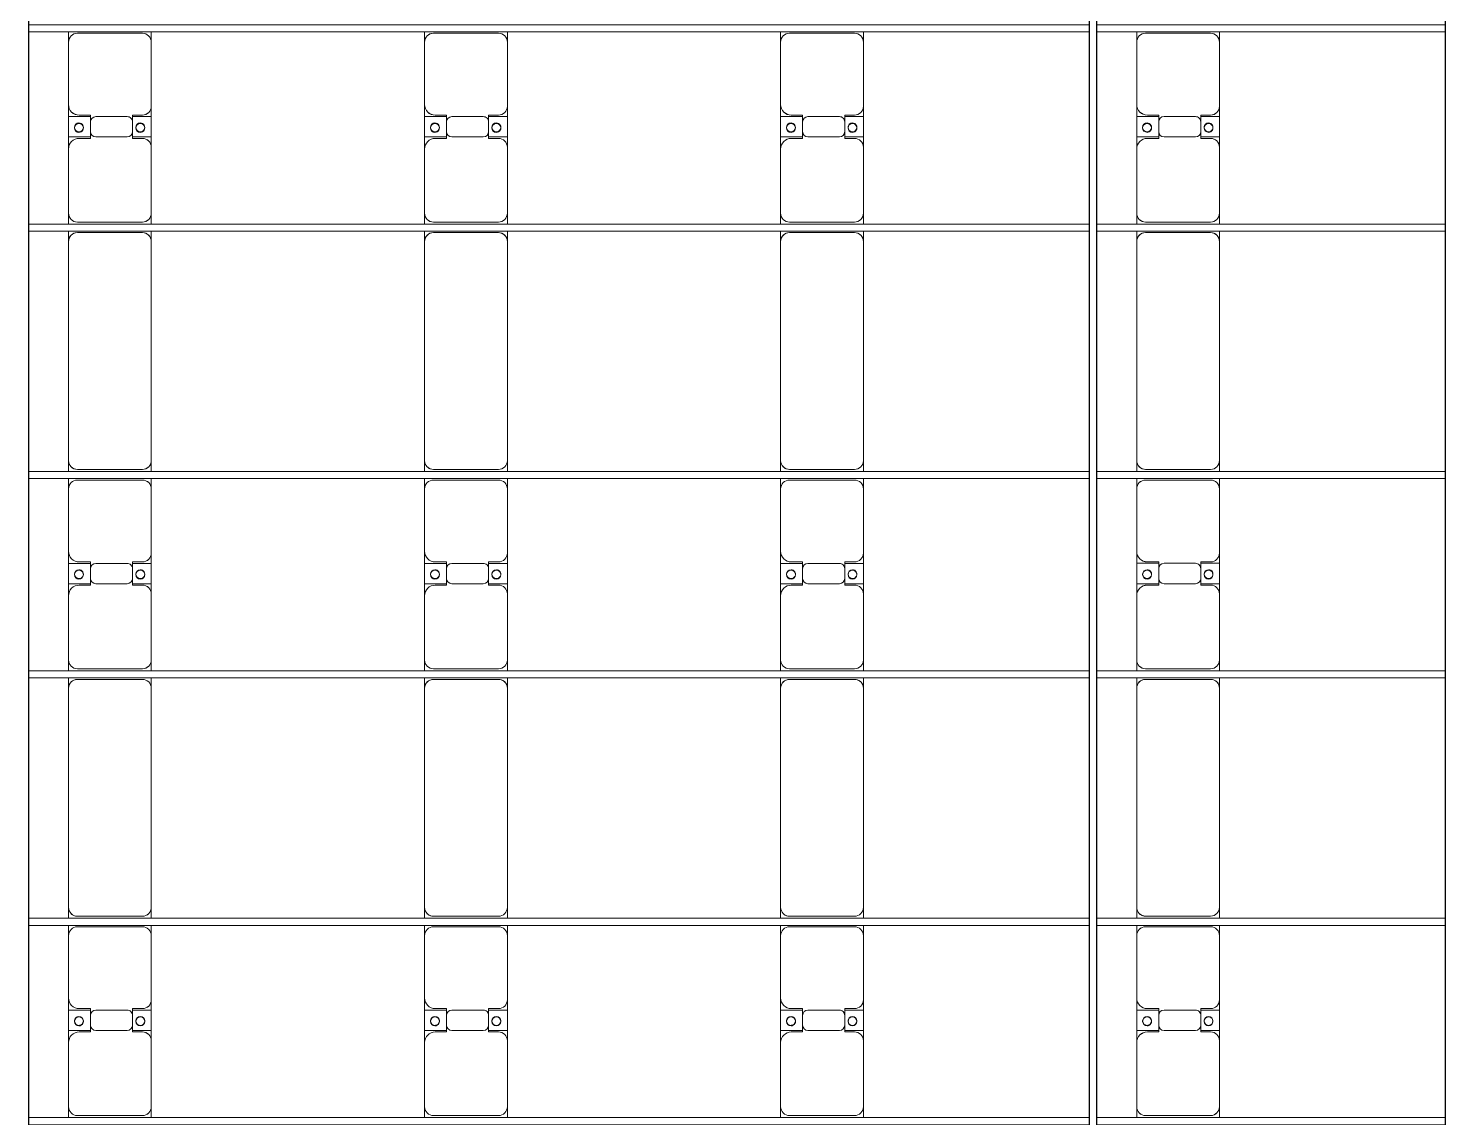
# Model space of a CAD drawing. Header units: millimetres. Extents: x -496478 to -186190, y -204059 to -87354.
# Drawn here: x -471192 to -463231, y -148604 to -142484 of the extents above; entities that cross this region are included whole.
import ezdxf

# ---------------------------------------------------------------- set-up
doc = ezdxf.new("R2010")
doc.units = ezdxf.units.MM
for name, color, linetype, lineweight in [('A-DETL-MBND', 5, 'Continuous', 9), ('A-GENM', 13, 'Continuous', 9), ('S-BEAM', 12, 'Continuous', 9)]:
    doc.layers.add(name, color=color, linetype=linetype, lineweight=lineweight)

# ---------------------------------------------------------------- blocks, each defined once
blk = doc.blocks.new('Dầm C52 - Dầm C52-24978-BỐ TRÍ KHUNG KẾT CẤU BÈ PIN 01')
at = {"layer": 'S-BEAM', "color": 1}
for p, q in [((73389.1, 20), (75349.1, 20)), ((75389.1, 20), (81349.1, 20)), ((75349.1, -20), (73389.1, -20)), ((81349.1, -20), (75389.1, -20))]:
    blk.add_line(p, q, dxfattribs=at)
blk = doc.blocks.new('Dai phao do pin - DẢI PHAO ĐỠ PIN-24231-BỐ TRÍ KHUNG KẾT CẤU BÈ PIN 01')
at = {"layer": 'A-DETL-MBND', "color": 8}
for p, q in [((48398, 241.6), (48459.7, 241.6)), ((48819.7, 241.6), (48459.7, 241.6)), ((48819.7, 241.6), (49002.2, 241.6)), ((48887.8, 241.6), (49070.3, 241.6)), ((48887.8, 118.2), (48887.8, 241.6)), ((49002.2, 241.6), (49002.2, 118.2)), ((49420.3, 241.6), (49070.3, 241.6)), ((49420.3, 241.6), (49478, 241.6)), ((49518, 241.6), (49579.7, 241.6)), ((50810.3, 241.6), (49579.7, 241.6)), ((50810.3, 241.6), (50868, 241.6)), ((50908, 241.6), (50969.7, 241.6)), ((51329.7, 241.6), (50969.7, 241.6)), ((51329.7, 241.6), (51512.2, 241.6)), ((51397.8, 241.6), (51580.3, 241.6)), ((51397.8, 118.2), (51397.8, 241.6)), ((51512.2, 241.6), (51512.2, 118.2)), ((51930.3, 241.6), (51580.3, 241.6)), ((51930.3, 241.6), (51988, 241.6)), ((52028, 241.6), (52089.7, 241.6)), ((53320.3, 241.6), (52089.7, 241.6)), ((53320.3, 241.6), (53378, 241.6)), ((53418, 241.6), (53479.7, 241.6)), ((53839.7, 241.6), (53479.7, 241.6)), ((53839.7, 241.6), (54022.2, 241.6)), ((53907.8, 241.6), (54090.3, 241.6)), ((53907.8, 118.2), (53907.8, 241.6)), ((54022.2, 241.6), (54022.2, 118.2)), ((54440.3, 241.6), (54090.3, 241.6)), ((54440.3, 241.6), (54498, 241.6)), ((48409.7, 191.6), (48409.7, -173.4)), ((48879.7, 118.2), (48879.7, 181.6)), ((49010.3, 181.6), (49010.3, 118.2)), ((49470.3, -173.4), (49470.3, 191.6)), ((49529.7, 191.6), (49529.7, -173.4)), ((50860.3, -173.4), (50860.3, 191.6)), ((50919.7, 191.6), (50919.7, -173.4)), ((51389.7, 118.2), (51389.7, 181.6)), ((51520.3, 181.6), (51520.3, 118.2)), ((51980.3, -173.4), (51980.3, 191.6)), ((52039.7, 191.6), (52039.7, -173.4)), ((53370.3, -173.4), (53370.3, 191.6)), ((53429.7, 191.6), (53429.7, -173.4)), ((53899.7, 118.2), (53899.7, 181.6)), ((54030.3, 181.6), (54030.3, 118.2)), ((54490.3, -173.4), (54490.3, 191.6)), ((48972.2, 118.2), (48879.7, 118.2)), ((48887.8, 88.2), (48887.8, -88.2)), ((49010.3, 118.2), (48917.8, 118.2)), ((49002.2, -88.2), (49002.2, 88.2)), ((51482.2, 118.2), (51389.7, 118.2)), ((51397.8, 88.2), (51397.8, -88.2)), ((51520.3, 118.2), (51427.8, 118.2)), ((51512.2, -88.2), (51512.2, 88.2)), ((53992.2, 118.2), (53899.7, 118.2)), ((53907.8, 88.2), (53907.8, -88.2)), ((54030.3, 118.2), (53937.8, 118.2)), ((54022.2, -88.2), (54022.2, 88.2)), ((48879.7, -173.4), (48879.7, -118.2)), ((48879.7, -118.2), (48972.2, -118.2)), ((48887.8, -223.4), (48887.8, -118.2)), ((48917.8, -118.2), (49010.3, -118.2)), ((49002.2, -118.2), (49002.2, -223.4)), ((49010.3, -118.2), (49010.3, -173.4)), ((51389.7, -173.4), (51389.7, -118.2)), ((51389.7, -118.2), (51482.2, -118.2)), ((51397.8, -223.4), (51397.8, -118.2)), ((51427.8, -118.2), (51520.3, -118.2)), ((51512.2, -118.2), (51512.2, -223.4)), ((51520.3, -118.2), (51520.3, -173.4)), ((53899.7, -173.4), (53899.7, -118.2)), ((53899.7, -118.2), (53992.2, -118.2)), ((53907.8, -223.4), (53907.8, -118.2)), ((53937.8, -118.2), (54030.3, -118.2)), ((54022.2, -118.2), (54022.2, -223.4)), ((54030.3, -118.2), (54030.3, -173.4)), ((48459.7, -223.4), (48398, -223.4)), ((48459.7, -223.4), (48829.7, -223.4)), ((49002.2, -223.4), (48829.7, -223.4)), ((49060.3, -223.4), (48887.8, -223.4)), ((49060.3, -223.4), (49420.3, -223.4)), ((49478, -223.4), (49420.3, -223.4)), ((49579.7, -223.4), (49518, -223.4)), ((49579.7, -223.4), (50810.3, -223.4)), ((50868, -223.4), (50810.3, -223.4)), ((50969.7, -223.4), (50908, -223.4)), ((50969.7, -223.4), (51339.7, -223.4)), ((51512.2, -223.4), (51339.7, -223.4)), ((51570.3, -223.4), (51397.8, -223.4)), ((51570.3, -223.4), (51930.3, -223.4)), ((51988, -223.4), (51930.3, -223.4)), ((52089.7, -223.4), (52028, -223.4)), ((52089.7, -223.4), (53320.3, -223.4)), ((53378, -223.4), (53320.3, -223.4)), ((53479.7, -223.4), (53418, -223.4)), ((53479.7, -223.4), (53849.7, -223.4)), ((54022.2, -223.4), (53849.7, -223.4)), ((54080.3, -223.4), (53907.8, -223.4)), ((54080.3, -223.4), (54440.3, -223.4)), ((54498, -223.4), (54440.3, -223.4))]:
    blk.add_line(p, q, dxfattribs=at)
for centre, radius, start, end in [((48459.7, 191.6), 50, 90, 180), ((48819.7, 181.6), 60, 0, 90), ((49070.3, 181.6), 60, 90, 180), ((49420.3, 191.6), 50, 0, 90), ((49579.7, 191.6), 50, 90, 180), ((49579.7, 191.6), 50, 105, 180), ((50810.3, 191.6), 50, 0, 90), ((50810.3, 191.6), 50, 15, 90), ((50969.7, 191.6), 50, 90, 180), ((51329.7, 181.6), 60, 0, 90), ((51580.3, 181.6), 60, 90, 180), ((51930.3, 191.6), 50, 360, 90), ((52089.7, 191.6), 50, 90, 180), ((52089.7, 191.6), 50, 105, 180), ((53320.3, 191.6), 50, 0, 90), ((53320.3, 191.6), 50, 15, 90), ((53479.7, 191.6), 50, 90, 180), ((53839.7, 181.6), 60, 0, 90), ((54090.3, 181.6), 60, 90, 180), ((54440.3, 191.6), 50, 360, 90), ((48459.7, 191.6), 50, 135, 180), ((48819.7, 181.6), 60, 0, 45), ((48938.6, 183.2), 25, 0, 180), ((48938.6, 183.2), 25, 180, 0), ((48941.4, 183.2), 25, 360, 180), ((48941.4, 183.2), 25, 180, 360), ((48941.4, 183.2), 25, 180, 195), ((49070.3, 181.6), 60, 135, 180), ((49420.3, 191.6), 50, 0, 45), ((50969.7, 191.6), 50, 135, 180), ((51329.7, 181.6), 60, 0, 45), ((51448.6, 183.2), 25, 0, 180), ((51448.6, 183.2), 25, 180, 360), ((51451.4, 183.2), 25, 0, 180), ((51451.4, 183.2), 25, 180, 0), ((51451.4, 183.2), 25, 180, 195), ((51580.3, 181.6), 60, 135, 180), ((51930.3, 191.6), 50, 360, 45), ((53479.7, 191.6), 50, 135, 180), ((53839.7, 181.6), 60, 0, 45), ((53958.6, 183.2), 25, 0, 180), ((53958.6, 183.2), 25, 180, 0), ((53961.4, 183.2), 25, 0, 180), ((53961.4, 183.2), 25, 180, 0), ((53961.4, 183.2), 25, 180, 195), ((54090.3, 181.6), 60, 135, 180), ((54440.3, 191.6), 50, 360, 45), ((48917.8, 88.2), 30, 90, 180), ((48972.2, 88.2), 30, 360, 90), ((51427.8, 88.2), 30, 90, 180), ((51482.2, 88.2), 30, 360, 90), ((53937.8, 88.2), 30, 90, 180), ((53992.2, 88.2), 30, 0, 90), ((48917.8, -88.2), 30, 180, 270), ((48938.6, -161.8), 25, 0, 180), ((48941.4, -161.8), 25, 0, 180), ((48941.4, -161.8), 25, 120, 180), ((48941.4, -161.8), 25, 75, 105), ((48938.6, -161.8), 25, 75, 90), ((48938.6, -161.8), 25, 30, 45), ((48938.6, -161.8), 25, 0, 15), ((48972.2, -88.2), 30, 270, 0), ((51427.8, -88.2), 30, 180, 270), ((51448.6, -161.8), 25, 0, 180), ((51451.4, -161.8), 25, 0, 180), ((51451.4, -161.8), 25, 120, 180), ((51451.4, -161.8), 25, 82.93495, 105), ((51448.6, -161.8), 25, 75, 90), ((51448.6, -161.8), 25, 30, 45), ((51448.6, -161.8), 25, 0, 15), ((51482.2, -88.2), 30, 270, 0), ((53937.8, -88.2), 30, 180, 270), ((53958.6, -161.8), 25, 0, 180), ((53961.4, -161.8), 25, 0, 180), ((53961.4, -161.8), 25, 120, 180), ((53961.4, -161.8), 25, 75, 105), ((53958.6, -161.8), 25, 75, 90), ((53958.6, -161.8), 25, 30, 45), ((53958.6, -161.8), 25, 0, 15), ((53992.2, -88.2), 30, 270, 0), ((48459.7, -173.4), 50, 180, 270), ((48459.7, -173.4), 50, 180, 225), ((48829.7, -173.4), 50, 270, 360), ((48829.7, -173.4), 50, 315, 360), ((48938.6, -161.8), 25, 180, 360), ((48941.4, -161.8), 25, 180, 360), ((49060.3, -173.4), 50, 180, 270), ((49060.3, -173.4), 50, 180, 225), ((49420.3, -173.4), 50, 270, 0), ((49420.3, -173.4), 50, 315, 0), ((49579.7, -173.4), 50, 180, 270), ((49579.7, -173.4), 50, 180, 270), ((50810.3, -173.4), 50, 270, 0), ((50810.3, -173.4), 50, 285, 0), ((50969.7, -173.4), 50, 180, 270), ((50969.7, -173.4), 50, 180, 225), ((51339.7, -173.4), 50, 270, 360), ((51339.7, -173.4), 50, 315, 0), ((51448.6, -161.8), 25, 180, 360), ((51451.4, -161.8), 25, 180, 0), ((51570.3, -173.4), 50, 180, 270), ((51570.3, -173.4), 50, 180, 225), ((51930.3, -173.4), 50, 270, 360), ((51930.3, -173.4), 50, 315, 360), ((52089.7, -173.4), 50, 180, 270), ((52089.7, -173.4), 50, 180, 270), ((53320.3, -173.4), 50, 270, 0), ((53320.3, -173.4), 50, 285, 0), ((53479.7, -173.4), 50, 180, 270), ((53479.7, -173.4), 50, 180, 225), ((53849.7, -173.4), 50, 270, 360), ((53849.7, -173.4), 50, 315, 0), ((53958.6, -161.8), 25, 180, 0), ((53961.4, -161.8), 25, 180, 0), ((54080.3, -173.4), 50, 180, 270), ((54080.3, -173.4), 50, 180, 225), ((54440.3, -173.4), 50, 270, 0), ((54440.3, -173.4), 50, 315, 0)]:
    blk.add_arc(centre, radius, start, end, dxfattribs=at)
blk = doc.blocks.new('Dai phao do pin - DẢI PHAO ĐỠ PIN-V108-BỐ TRÍ KHUNG KẾT CẤU BÈ PIN 01')
at = {"layer": 'A-DETL-MBND', "color": 8}
for p, q in [((48398, 241.6), (48459.7, 241.6)), ((48819.7, 241.6), (48459.7, 241.6)), ((48819.7, 241.6), (49002.2, 241.6)), ((48887.8, 241.6), (49070.3, 241.6)), ((48887.8, 118.2), (48887.8, 241.6)), ((49002.2, 241.6), (49002.2, 118.2)), ((49420.3, 241.6), (49070.3, 241.6)), ((49420.3, 241.6), (49478, 241.6)), ((49518, 241.6), (49579.7, 241.6)), ((50810.3, 241.6), (49579.7, 241.6)), ((50810.3, 241.6), (50868, 241.6)), ((50908, 241.6), (50969.7, 241.6)), ((51329.7, 241.6), (50969.7, 241.6)), ((51329.7, 241.6), (51512.2, 241.6)), ((51397.8, 241.6), (51580.3, 241.6)), ((51397.8, 118.2), (51397.8, 241.6)), ((51512.2, 241.6), (51512.2, 118.2)), ((51930.3, 241.6), (51580.3, 241.6)), ((51930.3, 241.6), (51988, 241.6)), ((52028, 241.6), (52089.7, 241.6)), ((53320.3, 241.6), (52089.7, 241.6)), ((53320.3, 241.6), (53378, 241.6)), ((53418, 241.6), (53479.7, 241.6)), ((53839.7, 241.6), (53479.7, 241.6)), ((53839.7, 241.6), (54022.2, 241.6)), ((53907.8, 241.6), (54090.3, 241.6)), ((53907.8, 118.2), (53907.8, 241.6)), ((54022.2, 241.6), (54022.2, 118.2)), ((54440.3, 241.6), (54090.3, 241.6)), ((54440.3, 241.6), (54498, 241.6)), ((48409.7, 191.6), (48409.7, -173.4)), ((48879.7, 118.2), (48879.7, 181.6)), ((49010.3, 181.6), (49010.3, 118.2)), ((49470.3, -173.4), (49470.3, 191.6)), ((49529.7, 191.6), (49529.7, -173.4)), ((50860.3, -173.4), (50860.3, 191.6)), ((50919.7, 191.6), (50919.7, -173.4)), ((51389.7, 118.2), (51389.7, 181.6)), ((51520.3, 181.6), (51520.3, 118.2)), ((51980.3, -173.4), (51980.3, 191.6)), ((52039.7, 191.6), (52039.7, -173.4)), ((53370.3, -173.4), (53370.3, 191.6)), ((53429.7, 191.6), (53429.7, -173.4)), ((53899.7, 118.2), (53899.7, 181.6)), ((54030.3, 181.6), (54030.3, 118.2)), ((54490.3, -173.4), (54490.3, 191.6)), ((48972.2, 118.2), (48879.7, 118.2)), ((48887.8, 88.2), (48887.8, -88.2)), ((49010.3, 118.2), (48917.8, 118.2)), ((49002.2, -88.2), (49002.2, 88.2)), ((51482.2, 118.2), (51389.7, 118.2)), ((51397.8, 88.2), (51397.8, -88.2)), ((51520.3, 118.2), (51427.8, 118.2)), ((51512.2, -88.2), (51512.2, 88.2)), ((53992.2, 118.2), (53899.7, 118.2)), ((53907.8, 88.2), (53907.8, -88.2)), ((54030.3, 118.2), (53937.8, 118.2)), ((54022.2, -88.2), (54022.2, 88.2)), ((48879.7, -173.4), (48879.7, -118.2)), ((48879.7, -118.2), (48972.2, -118.2)), ((48887.8, -223.4), (48887.8, -118.2)), ((48917.8, -118.2), (49010.3, -118.2)), ((49002.2, -118.2), (49002.2, -223.4)), ((49010.3, -118.2), (49010.3, -173.4)), ((51389.7, -173.4), (51389.7, -118.2)), ((51389.7, -118.2), (51482.2, -118.2)), ((51397.8, -223.4), (51397.8, -118.2)), ((51427.8, -118.2), (51520.3, -118.2)), ((51512.2, -118.2), (51512.2, -223.4)), ((51520.3, -118.2), (51520.3, -173.4)), ((53899.7, -173.4), (53899.7, -118.2)), ((53899.7, -118.2), (53992.2, -118.2)), ((53907.8, -223.4), (53907.8, -118.2)), ((53937.8, -118.2), (54030.3, -118.2)), ((54022.2, -118.2), (54022.2, -223.4)), ((54030.3, -118.2), (54030.3, -173.4)), ((48459.7, -223.4), (48398, -223.4)), ((48459.7, -223.4), (48829.7, -223.4)), ((49002.2, -223.4), (48829.7, -223.4)), ((49060.3, -223.4), (48887.8, -223.4)), ((49060.3, -223.4), (49420.3, -223.4)), ((49478, -223.4), (49420.3, -223.4)), ((49579.7, -223.4), (49518, -223.4)), ((49579.7, -223.4), (50810.3, -223.4)), ((50868, -223.4), (50810.3, -223.4)), ((50969.7, -223.4), (50908, -223.4)), ((50969.7, -223.4), (51339.7, -223.4)), ((51512.2, -223.4), (51339.7, -223.4)), ((51570.3, -223.4), (51397.8, -223.4)), ((51570.3, -223.4), (51930.3, -223.4)), ((51988, -223.4), (51930.3, -223.4)), ((52089.7, -223.4), (52028, -223.4)), ((52089.7, -223.4), (53320.3, -223.4)), ((53378, -223.4), (53320.3, -223.4)), ((53479.7, -223.4), (53418, -223.4)), ((53479.7, -223.4), (53849.7, -223.4)), ((54022.2, -223.4), (53849.7, -223.4)), ((54080.3, -223.4), (53907.8, -223.4)), ((54080.3, -223.4), (54440.3, -223.4)), ((54498, -223.4), (54440.3, -223.4))]:
    blk.add_line(p, q, dxfattribs=at)
for centre, radius, start, end in [((48459.7, 191.6), 50, 90, 180), ((48819.7, 181.6), 60, 0, 90), ((49070.3, 181.6), 60, 90, 180), ((49420.3, 191.6), 50, 0, 90), ((49579.7, 191.6), 50, 90, 180), ((49579.7, 191.6), 50, 105, 180), ((50810.3, 191.6), 50, 0, 90), ((50810.3, 191.6), 50, 15, 90), ((50969.7, 191.6), 50, 90, 180), ((51329.7, 181.6), 60, 0, 90), ((51580.3, 181.6), 60, 90, 180), ((51930.3, 191.6), 50, 360, 90), ((52089.7, 191.6), 50, 90, 180), ((52089.7, 191.6), 50, 105, 180), ((53320.3, 191.6), 50, 0, 90), ((53320.3, 191.6), 50, 15, 90), ((53479.7, 191.6), 50, 90, 180), ((53839.7, 181.6), 60, 0, 90), ((54090.3, 181.6), 60, 90, 180), ((54440.3, 191.6), 50, 360, 90), ((48459.7, 191.6), 50, 135, 180), ((48819.7, 181.6), 60, 0, 45), ((48938.6, 183.2), 25, 0, 180), ((48938.6, 183.2), 25, 180, 0), ((48941.4, 183.2), 25, 360, 180), ((48941.4, 183.2), 25, 180, 360), ((48941.4, 183.2), 25, 180, 195), ((49070.3, 181.6), 60, 135, 180), ((49420.3, 191.6), 50, 0, 45), ((50969.7, 191.6), 50, 135, 180), ((51329.7, 181.6), 60, 0, 45), ((51448.6, 183.2), 25, 0, 180), ((51448.6, 183.2), 25, 180, 360), ((51451.4, 183.2), 25, 0, 180), ((51451.4, 183.2), 25, 180, 0), ((51451.4, 183.2), 25, 180, 195), ((51580.3, 181.6), 60, 135, 180), ((51930.3, 191.6), 50, 360, 45), ((53479.7, 191.6), 50, 135, 180), ((53839.7, 181.6), 60, 0, 45), ((53958.6, 183.2), 25, 0, 180), ((53958.6, 183.2), 25, 180, 0), ((53961.4, 183.2), 25, 0, 180), ((53961.4, 183.2), 25, 180, 0), ((53961.4, 183.2), 25, 180, 195), ((54090.3, 181.6), 60, 135, 180), ((54440.3, 191.6), 50, 360, 45), ((48917.8, 88.2), 30, 90, 180), ((48972.2, 88.2), 30, 360, 90), ((51427.8, 88.2), 30, 90, 180), ((51482.2, 88.2), 30, 360, 90), ((53937.8, 88.2), 30, 90, 180), ((53992.2, 88.2), 30, 0, 90), ((48917.8, -88.2), 30, 180, 270), ((48938.6, -161.8), 25, 0, 180), ((48941.4, -161.8), 25, 0, 180), ((48941.4, -161.8), 25, 120, 180), ((48941.4, -161.8), 25, 75, 105), ((48938.6, -161.8), 25, 75, 90), ((48938.6, -161.8), 25, 30, 45), ((48938.6, -161.8), 25, 0, 15), ((48972.2, -88.2), 30, 270, 0), ((51427.8, -88.2), 30, 180, 270), ((51448.6, -161.8), 25, 0, 180), ((51451.4, -161.8), 25, 0, 180), ((51451.4, -161.8), 25, 120, 180), ((51451.4, -161.8), 25, 82.87357, 105), ((51448.6, -161.8), 25, 75, 90), ((51448.6, -161.8), 25, 30, 45), ((51448.6, -161.8), 25, 0, 15), ((51482.2, -88.2), 30, 270, 0), ((53937.8, -88.2), 30, 180, 270), ((53958.6, -161.8), 25, 0, 180), ((53961.4, -161.8), 25, 0, 180), ((53961.4, -161.8), 25, 120, 180), ((53961.4, -161.8), 25, 75, 105), ((53958.6, -161.8), 25, 75, 90), ((53958.6, -161.8), 25, 30, 45), ((53958.6, -161.8), 25, 0, 15), ((53992.2, -88.2), 30, 270, 0), ((48459.7, -173.4), 50, 180, 270), ((48459.7, -173.4), 50, 180, 225), ((48829.7, -173.4), 50, 270, 360), ((48829.7, -173.4), 50, 315, 360), ((48938.6, -161.8), 25, 180, 360), ((48941.4, -161.8), 25, 180, 360), ((49060.3, -173.4), 50, 180, 270), ((49060.3, -173.4), 50, 180, 225), ((49420.3, -173.4), 50, 270, 0), ((49420.3, -173.4), 50, 315, 0), ((49579.7, -173.4), 50, 180, 270), ((49579.7, -173.4), 50, 180, 270), ((50810.3, -173.4), 50, 270, 0), ((50810.3, -173.4), 50, 285, 0), ((50969.7, -173.4), 50, 180, 270), ((50969.7, -173.4), 50, 180, 225), ((51339.7, -173.4), 50, 270, 360), ((51339.7, -173.4), 50, 315, 0), ((51448.6, -161.8), 25, 180, 360), ((51451.4, -161.8), 25, 180, 0), ((51570.3, -173.4), 50, 180, 270), ((51570.3, -173.4), 50, 180, 225), ((51930.3, -173.4), 50, 270, 360), ((51930.3, -173.4), 50, 315, 360), ((52089.7, -173.4), 50, 180, 270), ((52089.7, -173.4), 50, 180, 270), ((53320.3, -173.4), 50, 270, 0), ((53320.3, -173.4), 50, 285, 0), ((53479.7, -173.4), 50, 180, 270), ((53479.7, -173.4), 50, 180, 225), ((53849.7, -173.4), 50, 270, 360), ((53849.7, -173.4), 50, 315, 0), ((53958.6, -161.8), 25, 180, 0), ((53961.4, -161.8), 25, 180, 0), ((54080.3, -173.4), 50, 180, 270), ((54080.3, -173.4), 50, 180, 225), ((54440.3, -173.4), 50, 270, 0), ((54440.3, -173.4), 50, 315, 0)]:
    blk.add_arc(centre, radius, start, end, dxfattribs=at)
blk = doc.blocks.new('Dai phao do pin - DẢI PHAO ĐỠ PIN-V109-BỐ TRÍ KHUNG KẾT CẤU BÈ PIN 01')
at = {"layer": 'A-DETL-MBND', "color": 8}
for p, q in [((48398, 241.6), (48459.7, 241.6)), ((48819.7, 241.6), (48459.7, 241.6)), ((48819.7, 241.6), (49002.2, 241.6)), ((48887.8, 241.6), (49070.3, 241.6)), ((48887.8, 118.2), (48887.8, 241.6)), ((49002.2, 241.6), (49002.2, 118.2)), ((49420.3, 241.6), (49070.3, 241.6)), ((49420.3, 241.6), (49478, 241.6)), ((49518, 241.6), (49579.7, 241.6)), ((50810.3, 241.6), (49579.7, 241.6)), ((50810.3, 241.6), (50868, 241.6)), ((50908, 241.6), (50969.7, 241.6)), ((51329.7, 241.6), (50969.7, 241.6)), ((51329.7, 241.6), (51512.2, 241.6)), ((51397.8, 241.6), (51580.3, 241.6)), ((51397.8, 118.2), (51397.8, 241.6)), ((51512.2, 241.6), (51512.2, 118.2)), ((51930.3, 241.6), (51580.3, 241.6)), ((51930.3, 241.6), (51988, 241.6)), ((52028, 241.6), (52089.7, 241.6)), ((53320.3, 241.6), (52089.7, 241.6)), ((53320.3, 241.6), (53378, 241.6)), ((53418, 241.6), (53479.7, 241.6)), ((53839.7, 241.6), (53479.7, 241.6)), ((53839.7, 241.6), (54022.2, 241.6)), ((53907.8, 241.6), (54090.3, 241.6)), ((53907.8, 118.2), (53907.8, 241.6)), ((54022.2, 241.6), (54022.2, 118.2)), ((54440.3, 241.6), (54090.3, 241.6)), ((54440.3, 241.6), (54498, 241.6)), ((48409.7, 191.6), (48409.7, -173.4)), ((48879.7, 118.2), (48879.7, 181.6)), ((49010.3, 181.6), (49010.3, 118.2)), ((49470.3, -173.4), (49470.3, 191.6)), ((49529.7, 191.6), (49529.7, -173.4)), ((50860.3, -173.4), (50860.3, 191.6)), ((50919.7, 191.6), (50919.7, -173.4)), ((51389.7, 118.2), (51389.7, 181.6)), ((51520.3, 181.6), (51520.3, 118.2)), ((51980.3, -173.4), (51980.3, 191.6)), ((52039.7, 191.6), (52039.7, -173.4)), ((53370.3, -173.4), (53370.3, 191.6)), ((53429.7, 191.6), (53429.7, -173.4)), ((53899.7, 118.2), (53899.7, 181.6)), ((54030.3, 181.6), (54030.3, 118.2)), ((54490.3, -173.4), (54490.3, 191.6)), ((48972.2, 118.2), (48879.7, 118.2)), ((48887.8, 88.2), (48887.8, -88.2)), ((49010.3, 118.2), (48917.8, 118.2)), ((49002.2, -88.2), (49002.2, 88.2)), ((51482.2, 118.2), (51389.7, 118.2)), ((51397.8, 88.2), (51397.8, -88.2)), ((51520.3, 118.2), (51427.8, 118.2)), ((51512.2, -88.2), (51512.2, 88.2)), ((53992.2, 118.2), (53899.7, 118.2)), ((53907.8, 88.2), (53907.8, -88.2)), ((54030.3, 118.2), (53937.8, 118.2)), ((54022.2, -88.2), (54022.2, 88.2)), ((48879.7, -173.4), (48879.7, -118.2)), ((48879.7, -118.2), (48972.2, -118.2)), ((48887.8, -223.4), (48887.8, -118.2)), ((48917.8, -118.2), (49010.3, -118.2)), ((49002.2, -118.2), (49002.2, -223.4)), ((49010.3, -118.2), (49010.3, -173.4)), ((51389.7, -173.4), (51389.7, -118.2)), ((51389.7, -118.2), (51482.2, -118.2)), ((51397.8, -223.4), (51397.8, -118.2)), ((51427.8, -118.2), (51520.3, -118.2)), ((51512.2, -118.2), (51512.2, -223.4)), ((51520.3, -118.2), (51520.3, -173.4)), ((53899.7, -173.4), (53899.7, -118.2)), ((53899.7, -118.2), (53992.2, -118.2)), ((53907.8, -223.4), (53907.8, -118.2)), ((53937.8, -118.2), (54030.3, -118.2)), ((54022.2, -118.2), (54022.2, -223.4)), ((54030.3, -118.2), (54030.3, -173.4)), ((48459.7, -223.4), (48398, -223.4)), ((48459.7, -223.4), (48829.7, -223.4)), ((49002.2, -223.4), (48829.7, -223.4)), ((49060.3, -223.4), (48887.8, -223.4)), ((49060.3, -223.4), (49420.3, -223.4)), ((49478, -223.4), (49420.3, -223.4)), ((49579.7, -223.4), (49518, -223.4)), ((49579.7, -223.4), (50810.3, -223.4)), ((50868, -223.4), (50810.3, -223.4)), ((50969.7, -223.4), (50908, -223.4)), ((50969.7, -223.4), (51339.7, -223.4)), ((51512.2, -223.4), (51339.7, -223.4)), ((51570.3, -223.4), (51397.8, -223.4)), ((51570.3, -223.4), (51930.3, -223.4)), ((51988, -223.4), (51930.3, -223.4)), ((52089.7, -223.4), (52028, -223.4)), ((52089.7, -223.4), (53320.3, -223.4)), ((53378, -223.4), (53320.3, -223.4)), ((53479.7, -223.4), (53418, -223.4)), ((53479.7, -223.4), (53849.7, -223.4)), ((54022.2, -223.4), (53849.7, -223.4)), ((54080.3, -223.4), (53907.8, -223.4)), ((54080.3, -223.4), (54440.3, -223.4)), ((54498, -223.4), (54440.3, -223.4))]:
    blk.add_line(p, q, dxfattribs=at)
for centre, radius, start, end in [((48459.7, 191.6), 50, 90, 180), ((48819.7, 181.6), 60, 0, 90), ((49070.3, 181.6), 60, 90, 180), ((49420.3, 191.6), 50, 0, 90), ((49579.7, 191.6), 50, 90, 180), ((49579.7, 191.6), 50, 105, 180), ((50810.3, 191.6), 50, 0, 90), ((50810.3, 191.6), 50, 15, 90), ((50969.7, 191.6), 50, 90, 180), ((51329.7, 181.6), 60, 0, 90), ((51580.3, 181.6), 60, 90, 180), ((51930.3, 191.6), 50, 360, 90), ((52089.7, 191.6), 50, 90, 180), ((52089.7, 191.6), 50, 105, 180), ((53320.3, 191.6), 50, 0, 90), ((53320.3, 191.6), 50, 15, 90), ((53479.7, 191.6), 50, 90, 180), ((53839.7, 181.6), 60, 0, 90), ((54090.3, 181.6), 60, 90, 180), ((54440.3, 191.6), 50, 360, 90), ((48459.7, 191.6), 50, 135, 180), ((48819.7, 181.6), 60, 0, 45), ((48938.6, 183.2), 25, 0, 180), ((48938.6, 183.2), 25, 180, 0), ((48941.4, 183.2), 25, 360, 180), ((48941.4, 183.2), 25, 180, 360), ((48941.4, 183.2), 25, 180, 195), ((49070.3, 181.6), 60, 135, 180), ((49420.3, 191.6), 50, 0, 45), ((50969.7, 191.6), 50, 135, 180), ((51329.7, 181.6), 60, 0, 45), ((51448.6, 183.2), 25, 0, 180), ((51448.6, 183.2), 25, 180, 360), ((51451.4, 183.2), 25, 0, 180), ((51451.4, 183.2), 25, 180, 0), ((51451.4, 183.2), 25, 180, 195), ((51580.3, 181.6), 60, 135, 180), ((51930.3, 191.6), 50, 360, 45), ((53479.7, 191.6), 50, 135, 180), ((53839.7, 181.6), 60, 0, 45), ((53958.6, 183.2), 25, 0, 180), ((53958.6, 183.2), 25, 180, 0), ((53961.4, 183.2), 25, 0, 180), ((53961.4, 183.2), 25, 180, 0), ((53961.4, 183.2), 25, 180, 195), ((54090.3, 181.6), 60, 135, 180), ((54440.3, 191.6), 50, 360, 45), ((48917.8, 88.2), 30, 90, 180), ((48972.2, 88.2), 30, 360, 90), ((51427.8, 88.2), 30, 90, 180), ((51482.2, 88.2), 30, 360, 90), ((53937.8, 88.2), 30, 90, 180), ((53992.2, 88.2), 30, 0, 90), ((48917.8, -88.2), 30, 180, 270), ((48938.6, -161.8), 25, 0, 180), ((48941.4, -161.8), 25, 0, 180), ((48941.4, -161.8), 25, 120, 180), ((48941.4, -161.8), 25, 75, 105), ((48938.6, -161.8), 25, 75, 90), ((48938.6, -161.8), 25, 30, 45), ((48938.6, -161.8), 25, 0, 15), ((48972.2, -88.2), 30, 270, 0), ((51427.8, -88.2), 30, 180, 270), ((51448.6, -161.8), 25, 0, 180), ((51451.4, -161.8), 25, 0, 180), ((51451.4, -161.8), 25, 120, 180), ((51451.4, -161.8), 25, 82.81218, 105), ((51448.6, -161.8), 25, 75, 90), ((51448.6, -161.8), 25, 30, 45), ((51448.6, -161.8), 25, 0, 15), ((51482.2, -88.2), 30, 270, 0), ((53937.8, -88.2), 30, 180, 270), ((53958.6, -161.8), 25, 0, 180), ((53961.4, -161.8), 25, 0, 180), ((53961.4, -161.8), 25, 120, 180), ((53961.4, -161.8), 25, 75, 105), ((53958.6, -161.8), 25, 75, 90), ((53958.6, -161.8), 25, 30, 45), ((53958.6, -161.8), 25, 0, 15), ((53992.2, -88.2), 30, 270, 0), ((48459.7, -173.4), 50, 180, 270), ((48459.7, -173.4), 50, 180, 225), ((48829.7, -173.4), 50, 270, 360), ((48829.7, -173.4), 50, 315, 360), ((48938.6, -161.8), 25, 180, 360), ((48941.4, -161.8), 25, 180, 360), ((49060.3, -173.4), 50, 180, 270), ((49060.3, -173.4), 50, 180, 225), ((49420.3, -173.4), 50, 270, 0), ((49420.3, -173.4), 50, 315, 0), ((49579.7, -173.4), 50, 180, 270), ((49579.7, -173.4), 50, 180, 270), ((50810.3, -173.4), 50, 270, 0), ((50810.3, -173.4), 50, 285, 0), ((50969.7, -173.4), 50, 180, 270), ((50969.7, -173.4), 50, 180, 225), ((51339.7, -173.4), 50, 270, 360), ((51339.7, -173.4), 50, 315, 0), ((51448.6, -161.8), 25, 180, 360), ((51451.4, -161.8), 25, 180, 0), ((51570.3, -173.4), 50, 180, 270), ((51570.3, -173.4), 50, 180, 225), ((51930.3, -173.4), 50, 270, 360), ((51930.3, -173.4), 50, 315, 360), ((52089.7, -173.4), 50, 180, 270), ((52089.7, -173.4), 50, 180, 270), ((53320.3, -173.4), 50, 270, 0), ((53320.3, -173.4), 50, 285, 0), ((53479.7, -173.4), 50, 180, 270), ((53479.7, -173.4), 50, 180, 225), ((53849.7, -173.4), 50, 270, 360), ((53849.7, -173.4), 50, 315, 0), ((53958.6, -161.8), 25, 180, 0), ((53961.4, -161.8), 25, 180, 0), ((54080.3, -173.4), 50, 180, 270), ((54080.3, -173.4), 50, 180, 225), ((54440.3, -173.4), 50, 270, 0), ((54440.3, -173.4), 50, 315, 0)]:
    blk.add_arc(centre, radius, start, end, dxfattribs=at)
blk = doc.blocks.new('Dai phao do pin - DẢI PHAO ĐỠ PIN-V110-BỐ TRÍ KHUNG KẾT CẤU BÈ PIN 01')
at = {"layer": 'A-DETL-MBND', "color": 8}
for p, q in [((48398, 241.6), (48459.7, 241.6)), ((48819.7, 241.6), (48459.7, 241.6)), ((48819.7, 241.6), (49002.2, 241.6)), ((48887.8, 241.6), (49070.3, 241.6)), ((48887.8, 118.2), (48887.8, 241.6)), ((49002.2, 241.6), (49002.2, 118.2)), ((49420.3, 241.6), (49070.3, 241.6)), ((49420.3, 241.6), (49478, 241.6)), ((49518, 241.6), (49579.7, 241.6)), ((50810.3, 241.6), (49579.7, 241.6)), ((50810.3, 241.6), (50868, 241.6)), ((50908, 241.6), (50969.7, 241.6)), ((51329.7, 241.6), (50969.7, 241.6)), ((51329.7, 241.6), (51512.2, 241.6)), ((51397.8, 241.6), (51580.3, 241.6)), ((51397.8, 118.2), (51397.8, 241.6)), ((51512.2, 241.6), (51512.2, 118.2)), ((51930.3, 241.6), (51580.3, 241.6)), ((51930.3, 241.6), (51988, 241.6)), ((52028, 241.6), (52089.7, 241.6)), ((53320.3, 241.6), (52089.7, 241.6)), ((53320.3, 241.6), (53378, 241.6)), ((53418, 241.6), (53479.7, 241.6)), ((53839.7, 241.6), (53479.7, 241.6)), ((53839.7, 241.6), (54022.2, 241.6)), ((53907.8, 241.6), (54090.3, 241.6)), ((53907.8, 118.2), (53907.8, 241.6)), ((54022.2, 241.6), (54022.2, 118.2)), ((54440.3, 241.6), (54090.3, 241.6)), ((54440.3, 241.6), (54498, 241.6)), ((48409.7, 191.6), (48409.7, -173.4)), ((48879.7, 118.2), (48879.7, 181.6)), ((49010.3, 181.6), (49010.3, 118.2)), ((49470.3, -173.4), (49470.3, 191.6)), ((49529.7, 191.6), (49529.7, -173.4)), ((50860.3, -173.4), (50860.3, 191.6)), ((50919.7, 191.6), (50919.7, -173.4)), ((51389.7, 118.2), (51389.7, 181.6)), ((51520.3, 181.6), (51520.3, 118.2)), ((51980.3, -173.4), (51980.3, 191.6)), ((52039.7, 191.6), (52039.7, -173.4)), ((53370.3, -173.4), (53370.3, 191.6)), ((53429.7, 191.6), (53429.7, -173.4)), ((53899.7, 118.2), (53899.7, 181.6)), ((54030.3, 181.6), (54030.3, 118.2)), ((54490.3, -173.4), (54490.3, 191.6)), ((48972.2, 118.2), (48879.7, 118.2)), ((48887.8, 88.2), (48887.8, -88.2)), ((49010.3, 118.2), (48917.8, 118.2)), ((49002.2, -88.2), (49002.2, 88.2)), ((51482.2, 118.2), (51389.7, 118.2)), ((51397.8, 88.2), (51397.8, -88.2)), ((51520.3, 118.2), (51427.8, 118.2)), ((51512.2, -88.2), (51512.2, 88.2)), ((53992.2, 118.2), (53899.7, 118.2)), ((53907.8, 88.2), (53907.8, -88.2)), ((54030.3, 118.2), (53937.8, 118.2)), ((54022.2, -88.2), (54022.2, 88.2)), ((48879.7, -173.4), (48879.7, -118.2)), ((48879.7, -118.2), (48972.2, -118.2)), ((48887.8, -223.4), (48887.8, -118.2)), ((48917.8, -118.2), (49010.3, -118.2)), ((49002.2, -118.2), (49002.2, -223.4)), ((49010.3, -118.2), (49010.3, -173.4)), ((51389.7, -173.4), (51389.7, -118.2)), ((51389.7, -118.2), (51482.2, -118.2)), ((51397.8, -223.4), (51397.8, -118.2)), ((51427.8, -118.2), (51520.3, -118.2)), ((51512.2, -118.2), (51512.2, -223.4)), ((51520.3, -118.2), (51520.3, -173.4)), ((53899.7, -173.4), (53899.7, -118.2)), ((53899.7, -118.2), (53992.2, -118.2)), ((53907.8, -223.4), (53907.8, -118.2)), ((53937.8, -118.2), (54030.3, -118.2)), ((54022.2, -118.2), (54022.2, -223.4)), ((54030.3, -118.2), (54030.3, -173.4)), ((48459.7, -223.4), (48398, -223.4)), ((48459.7, -223.4), (48829.7, -223.4)), ((49002.2, -223.4), (48829.7, -223.4)), ((49060.3, -223.4), (48887.8, -223.4)), ((49060.3, -223.4), (49420.3, -223.4)), ((49478, -223.4), (49420.3, -223.4)), ((49579.7, -223.4), (49518, -223.4)), ((49579.7, -223.4), (50810.3, -223.4)), ((50868, -223.4), (50810.3, -223.4)), ((50969.7, -223.4), (50908, -223.4)), ((50969.7, -223.4), (51339.7, -223.4)), ((51512.2, -223.4), (51339.7, -223.4)), ((51570.3, -223.4), (51397.8, -223.4)), ((51570.3, -223.4), (51930.3, -223.4)), ((51988, -223.4), (51930.3, -223.4)), ((52089.7, -223.4), (52028, -223.4)), ((52089.7, -223.4), (53320.3, -223.4)), ((53378, -223.4), (53320.3, -223.4)), ((53479.7, -223.4), (53418, -223.4)), ((53479.7, -223.4), (53849.7, -223.4)), ((54022.2, -223.4), (53849.7, -223.4)), ((54080.3, -223.4), (53907.8, -223.4)), ((54080.3, -223.4), (54440.3, -223.4)), ((54498, -223.4), (54440.3, -223.4))]:
    blk.add_line(p, q, dxfattribs=at)
for centre, radius, start, end in [((48459.7, 191.6), 50, 90, 180), ((48819.7, 181.6), 60, 0, 90), ((49070.3, 181.6), 60, 90, 180), ((49420.3, 191.6), 50, 0, 90), ((49579.7, 191.6), 50, 90, 180), ((49579.7, 191.6), 50, 105, 180), ((50810.3, 191.6), 50, 0, 90), ((50810.3, 191.6), 50, 15, 90), ((50969.7, 191.6), 50, 90, 180), ((51329.7, 181.6), 60, 0, 90), ((51580.3, 181.6), 60, 90, 180), ((51930.3, 191.6), 50, 360, 90), ((52089.7, 191.6), 50, 90, 180), ((52089.7, 191.6), 50, 105, 180), ((53320.3, 191.6), 50, 0, 90), ((53320.3, 191.6), 50, 15, 90), ((53479.7, 191.6), 50, 90, 180), ((53839.7, 181.6), 60, 0, 90), ((54090.3, 181.6), 60, 90, 180), ((54440.3, 191.6), 50, 360, 90), ((48459.7, 191.6), 50, 135, 180), ((48819.7, 181.6), 60, 0, 45), ((48938.6, 183.2), 25, 0, 180), ((48938.6, 183.2), 25, 180, 0), ((48941.4, 183.2), 25, 360, 180), ((48941.4, 183.2), 25, 180, 360), ((48941.4, 183.2), 25, 180, 195), ((49070.3, 181.6), 60, 135, 180), ((49420.3, 191.6), 50, 0, 45), ((50969.7, 191.6), 50, 135, 180), ((51329.7, 181.6), 60, 0, 45), ((51448.6, 183.2), 25, 0, 180), ((51448.6, 183.2), 25, 180, 360), ((51451.4, 183.2), 25, 0, 180), ((51451.4, 183.2), 25, 180, 0), ((51451.4, 183.2), 25, 180, 195), ((51580.3, 181.6), 60, 135, 180), ((51930.3, 191.6), 50, 360, 45), ((53479.7, 191.6), 50, 135, 180), ((53839.7, 181.6), 60, 0, 45), ((53958.6, 183.2), 25, 0, 180), ((53958.6, 183.2), 25, 180, 0), ((53961.4, 183.2), 25, 0, 180), ((53961.4, 183.2), 25, 180, 0), ((53961.4, 183.2), 25, 180, 195), ((54090.3, 181.6), 60, 135, 180), ((54440.3, 191.6), 50, 360, 45), ((48917.8, 88.2), 30, 90, 180), ((48972.2, 88.2), 30, 360, 90), ((51427.8, 88.2), 30, 90, 180), ((51482.2, 88.2), 30, 360, 90), ((53937.8, 88.2), 30, 90, 180), ((53992.2, 88.2), 30, 0, 90), ((48917.8, -88.2), 30, 180, 270), ((48938.6, -161.8), 25, 0, 180), ((48941.4, -161.8), 25, 0, 180), ((48941.4, -161.8), 25, 120, 180), ((48941.4, -161.8), 25, 75, 105), ((48938.6, -161.8), 25, 75, 90), ((48938.6, -161.8), 25, 30, 45), ((48938.6, -161.8), 25, 0, 15), ((48972.2, -88.2), 30, 270, 0), ((51427.8, -88.2), 30, 180, 270), ((51448.6, -161.8), 25, 0, 180), ((51451.4, -161.8), 25, 0, 180), ((51451.4, -161.8), 25, 120, 180), ((51451.4, -161.8), 25, 82.75079, 105), ((51448.6, -161.8), 25, 75, 90), ((51448.6, -161.8), 25, 30, 45), ((51448.6, -161.8), 25, 0, 15), ((51482.2, -88.2), 30, 270, 0), ((53937.8, -88.2), 30, 180, 270), ((53958.6, -161.8), 25, 0, 180), ((53961.4, -161.8), 25, 0, 180), ((53961.4, -161.8), 25, 120, 180), ((53961.4, -161.8), 25, 75, 105), ((53958.6, -161.8), 25, 75, 90), ((53958.6, -161.8), 25, 30, 45), ((53958.6, -161.8), 25, 0, 15), ((53992.2, -88.2), 30, 270, 0), ((48459.7, -173.4), 50, 180, 270), ((48459.7, -173.4), 50, 180, 225), ((48829.7, -173.4), 50, 270, 360), ((48829.7, -173.4), 50, 315, 360), ((48938.6, -161.8), 25, 180, 360), ((48941.4, -161.8), 25, 180, 360), ((49060.3, -173.4), 50, 180, 270), ((49060.3, -173.4), 50, 180, 225), ((49420.3, -173.4), 50, 270, 0), ((49420.3, -173.4), 50, 315, 0), ((49579.7, -173.4), 50, 180, 270), ((49579.7, -173.4), 50, 180, 225), ((49579.7, -173.4), 50, 235.05058, 270), ((50810.3, -173.4), 50, 270, 0), ((50810.3, -173.4), 50, 285, 300), ((50810.3, -173.4), 50, 315, 0), ((50969.7, -173.4), 50, 180, 270), ((50969.7, -173.4), 50, 180, 225), ((51339.7, -173.4), 50, 270, 360), ((51339.7, -173.4), 50, 315, 0), ((51448.6, -161.8), 25, 180, 360), ((51451.4, -161.8), 25, 180, 0), ((51570.3, -173.4), 50, 180, 270), ((51570.3, -173.4), 50, 180, 225), ((51930.3, -173.4), 50, 270, 360), ((51930.3, -173.4), 50, 315, 360), ((52089.7, -173.4), 50, 180, 270), ((52089.7, -173.4), 50, 180, 225), ((52089.7, -173.4), 50, 235.11332, 270), ((53320.3, -173.4), 50, 270, 0), ((53320.3, -173.4), 50, 285, 300), ((53320.3, -173.4), 50, 304.85451, 0), ((53479.7, -173.4), 50, 180, 270), ((53479.7, -173.4), 50, 180, 225), ((53849.7, -173.4), 50, 270, 360), ((53849.7, -173.4), 50, 315, 0), ((53958.6, -161.8), 25, 180, 0), ((53961.4, -161.8), 25, 180, 0), ((54080.3, -173.4), 50, 180, 270), ((54080.3, -173.4), 50, 180, 225), ((54440.3, -173.4), 50, 270, 0), ((54440.3, -173.4), 50, 315, 0)]:
    blk.add_arc(centre, radius, start, end, dxfattribs=at)
blk = doc.blocks.new('Dầm C52 - Hộp 40x60-25668-BỐ TRÍ KHUNG KẾT CẤU BÈ PIN 01')
at = {"layer": 'S-BEAM', "color": 3, "lineweight": 25}
blk.add_line((-37704.457606, 20), (37704.457606, 20), dxfattribs=at)
blk = doc.blocks.new('Dầm C52 - Hộp 40x60-25785-BỐ TRÍ KHUNG KẾT CẤU BÈ PIN 01')
at = {"layer": 'S-BEAM', "color": 3, "lineweight": 25}
for p, q in [((-44702.3, 20), (44702.3, 20)), ((44702.3, -20), (-44702.3, -20))]:
    blk.add_line(p, q, dxfattribs=at)
blk = doc.blocks.new('Dầm C52 - Hộp 40x60-25870-BỐ TRÍ KHUNG KẾT CẤU BÈ PIN 01')
at = {"layer": 'S-BEAM', "color": 3, "lineweight": 25}
blk.add_line((37172.3, -20), (-37172.3, -20), dxfattribs=at)
blk = doc.blocks.new('HOBANMONG_BEPIN 1_rvt-1-BỐ TRÍ KHUNG KẾT CẤU BÈ PIN 01')
at = {"layer": 'A-GENM', "lineweight": 9, "rotation": 90.00075860989342}
for name, p in [('Dai phao do pin - DẢI PHAO ĐỠ PIN-24231-BỐ TRÍ KHUNG KẾT CẤU BÈ PIN 01', (-464724.5, -197002)), ('Dai phao do pin - DẢI PHAO ĐỠ PIN-V110-BỐ TRÍ KHUNG KẾT CẤU BÈ PIN 01', (-470724.5, -197002.1)), ('Dai phao do pin - DẢI PHAO ĐỠ PIN-V109-BỐ TRÍ KHUNG KẾT CẤU BÈ PIN 01', (-468724.5, -197002.1)), ('Dai phao do pin - DẢI PHAO ĐỠ PIN-V108-BỐ TRÍ KHUNG KẾT CẤU BÈ PIN 01', (-466724.5, -197002.1))]:
    blk.add_blockref(name, p, dxfattribs=at)
at = {"layer": 'S-BEAM', "lineweight": 9}
for name, p, rotation in [('Dầm C52 - Hộp 40x60-25785-BỐ TRÍ KHUNG KẾT CẤU BÈ PIN 01', (-465211.9, -155049.4), 90.00075860989166), ('Dầm C52 - Hộp 40x60-25668-BỐ TRÍ KHUNG KẾT CẤU BÈ PIN 01', (-463212, -148051.5), 90.00075860989166), ('Dầm C52 - Hộp 40x60-25870-BỐ TRÍ KHUNG KẾT CẤU BÈ PIN 01', (-471211.8, -162579.5), 90.00075860989166), ('Dầm C52 - Dầm C52-24978-BỐ TRÍ KHUNG KẾT CẤU BÈ PIN 01', (-389842.9, -142483), 180.0007586094741), ('Dầm C52 - Dầm C52-24978-BỐ TRÍ KHUNG KẾT CẤU BÈ PIN 01', (-389842.9, -143603), 180.0007586094741), ('Dầm C52 - Dầm C52-24978-BỐ TRÍ KHUNG KẾT CẤU BÈ PIN 01', (-389842.9, -144993), 180.0007586094741), ('Dầm C52 - Dầm C52-24978-BỐ TRÍ KHUNG KẾT CẤU BÈ PIN 01', (-389842.9, -146113), 180.0007586094741), ('Dầm C52 - Dầm C52-24978-BỐ TRÍ KHUNG KẾT CẤU BÈ PIN 01', (-389842.8, -147503), 180.0007586094741), ('Dầm C52 - Dầm C52-24978-BỐ TRÍ KHUNG KẾT CẤU BÈ PIN 01', (-389842.8, -148623), 180.0007586094741)]:
    blk.add_blockref(name, p, dxfattribs=dict(at, rotation=rotation))

msp = doc.modelspace()

# ---------------------------------------------------------------- block references
at = {"lineweight": 5}
msp.add_blockref('HOBANMONG_BEPIN 1_rvt-1-BỐ TRÍ KHUNG KẾT CẤU BÈ PIN 01', (0, 0), dxfattribs=at)

doc.saveas('drawing.dxf')
